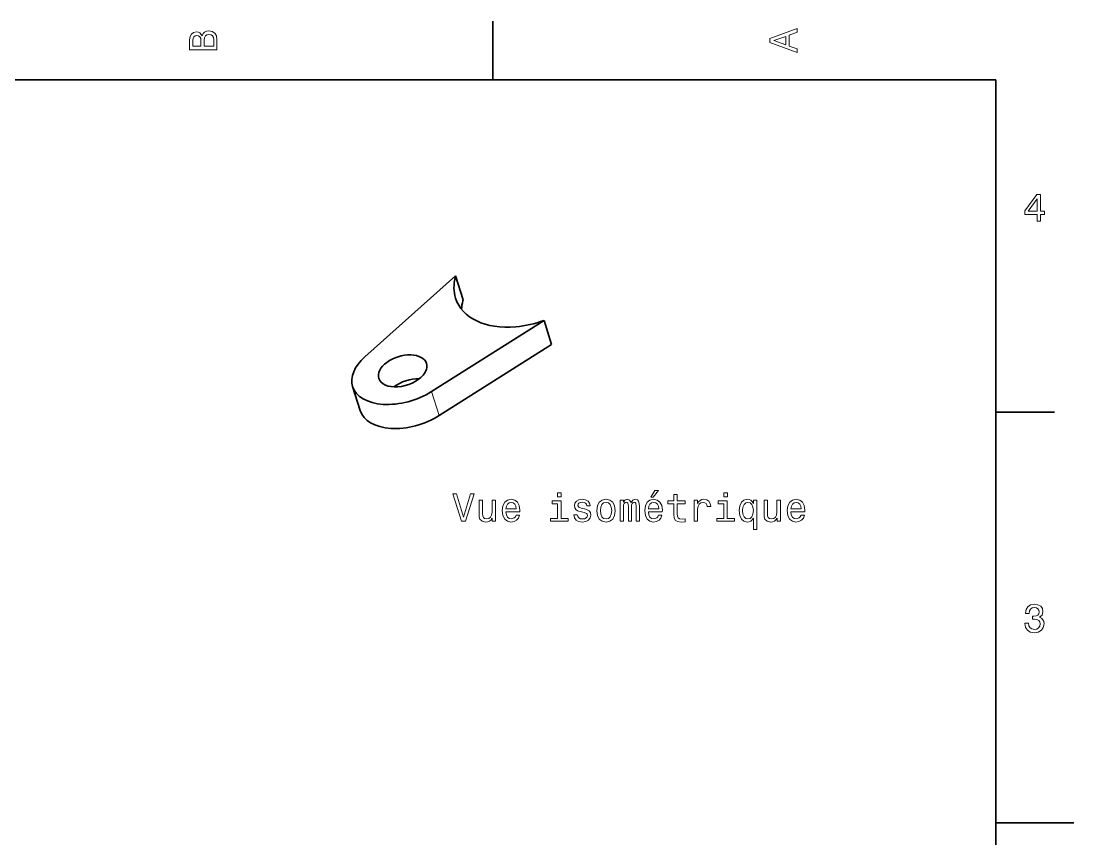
# Model space of a CAD drawing. Extents: x 0 to 297, y 0 to 210.
# Drawn here: x 162.4 to 297, y 103 to 207.5 of the extents above; entities that cross this region are included whole.
import ezdxf

# ---------------------------------------------------------------- set-up
doc = ezdxf.new("R2010")
doc.units = 0

msp = doc.modelspace()

# ---------------------------------------------------------------- linework, layer by layer
at = {"color": 7, "lineweight": 35, "ltscale": 0.1875}
for p, q in [((222.699997, 200), (222.699997, 207.5)), ((287, 157.5), (294.5, 157.5))]:
    msp.add_line(p, q, dxfattribs=at)
at = {"color": 7, "lineweight": 35}
for p, q in [((287, 200), (10, 200)), ((287, 10), (287, 200))]:
    msp.add_line(p, q, dxfattribs=at)
at = {"color": 7, "lineweight": 35, "ltscale": 0.388713}
msp.add_line((217.94339, 174.938187), (206.346725, 164.580856), dxfattribs=at)
at = {"color": 7, "lineweight": 35, "ltscale": 0.003362}
msp.add_line((217.94339, 174.938187), (217.908936, 174.808182), dxfattribs=at)
at = {"color": 7, "lineweight": 35, "ltscale": 0.08047}
for p, q in [((218.904648, 171.866272), (217.94339, 174.938187)), ((230.225861, 166.157227), (229.264603, 169.229156)), ((205.739105, 157.705994), (204.777847, 160.777924))]:
    msp.add_line(p, q, dxfattribs=at)
at = {"color": 7, "lineweight": 35, "ltscale": 0.003363}
msp.add_line((218.904648, 171.866272), (218.870193, 171.736252), dxfattribs=at)
at = {"color": 7, "lineweight": 35, "ltscale": 0.425601}
for p, q in [((214.873566, 160.134338), (229.264603, 169.229156)), ((215.834824, 157.062424), (230.225861, 166.157227))]:
    msp.add_line(p, q, dxfattribs=at)
at = {"color": 7, "lineweight": 13, "ltscale": 0.08047}
msp.add_line((215.834824, 157.062424), (214.873566, 160.134338), dxfattribs=at)
at = {"color": 7, "lineweight": 35, "ltscale": 0.25}
msp.add_line((287, 105), (297, 105), dxfattribs=at)
at = {"color": 7, "lineweight": 13}
for points in [[(185.542007, 205.630417), (185.249496, 205.983429), (185.052811, 206.074219), (184.81073, 206.104477), (184.432495, 206.03891), (184.160156, 205.842224), (183.993729, 205.524506), (183.933212, 205.080704), (183.933212, 203.835022), (187.433212, 203.835022), (187.433212, 205.151306), (187.36261, 205.620331), (187.155838, 205.968307), (186.828018, 206.185165), (186.384216, 206.260818), (186.08667, 206.215424), (185.839554, 206.094391), (185.65799, 205.897705)], [(261.633209, 203.466858), (261.633209, 203.930847), (260.604401, 204.298996), (260.604401, 205.695969), (261.633209, 206.064133), (261.633209, 206.538193), (258.128174, 205.257217), (258.128174, 204.742798)], [(185.385666, 204.984879), (185.385666, 204.298996), (184.351807, 204.298996), (184.351807, 205.025223), (184.382065, 205.297562), (184.472839, 205.489197), (184.629181, 205.605194), (184.86116, 205.645538), (185.093155, 205.600143), (185.254532, 205.479111), (185.355408, 205.272339)], [(187.014618, 205.095825), (187.014618, 204.298996), (185.809296, 204.298996), (185.809296, 205.050446), (185.844589, 205.368164), (185.9505, 205.595108), (186.132065, 205.731277), (186.394302, 205.776657), (186.671692, 205.731277), (186.863327, 205.605194), (186.979324, 205.393372)], [(260.17572, 204.460388), (258.632477, 205), (260.17572, 205.539627)], [(292.277374, 181.916794), (292.731262, 181.916794), (292.731262, 182.784225), (293.23056, 182.784225), (293.23056, 183.187683), (292.731262, 183.187683), (292.731262, 185.341141), (292.272339, 185.341141), (290.739197, 183.228027), (290.739197, 182.784225), (292.277374, 182.784225)], [(291.162842, 183.187683), (292.277374, 184.756134), (292.277374, 183.187683)], [(219.842712, 147.064026), (218.965179, 144.083466), (218.062454, 147.064026), (217.583344, 147.064026), (218.713028, 143.558975), (219.217346, 143.558975), (220.321808, 147.064026)], [(231.437088, 147.180008), (230.968063, 147.180008), (230.968063, 146.67569), (231.437088, 146.67569)], [(242.905396, 146.635345), (243.202942, 146.635345), (243.903946, 147.492691), (243.409714, 147.492691)], [(245.840546, 145.798172), (245.840546, 144.441544), (245.870804, 144.002777), (246.012024, 143.70018), (246.294434, 143.523666), (246.773544, 143.46315), (247.298035, 143.488373), (247.298035, 143.871658), (246.914749, 143.8414), (246.566772, 143.881744), (246.380173, 144.007828), (246.299484, 144.219635), (246.284348, 144.517181), (246.284348, 145.798172), (247.298035, 145.798172), (247.298035, 146.176407), (246.284348, 146.176407), (246.284348, 146.968201), (245.840546, 146.968201), (245.840546, 146.176407), (245.073975, 146.176407), (245.073975, 145.798172)], [(252.68924, 147.180008), (252.22023, 147.180008), (252.22023, 146.67569), (252.68924, 146.67569)], [(223.045151, 146.267181), (222.601349, 146.267181), (222.601349, 144.703781), (222.550919, 144.340683), (222.404663, 144.07843), (222.177719, 143.917038), (221.880173, 143.866608), (221.643143, 143.906952), (221.491837, 144.028), (221.406113, 144.234772), (221.385941, 144.527267), (221.385941, 146.267181), (220.942139, 146.267181), (220.942139, 144.486923), (220.95726, 144.12886), (221.053085, 143.831314), (221.345596, 143.558975), (221.814606, 143.46315), (222.066772, 143.498459), (222.28363, 143.589233), (222.47023, 143.745575), (222.621521, 143.972519), (222.621521, 143.558975), (223.045151, 143.558975)], [(224.381607, 144.784485), (226.15683, 144.784485), (226.161865, 144.991257), (226.081177, 145.571228), (225.859283, 146.004944), (225.506256, 146.267181), (225.037231, 146.363007), (224.578293, 146.262146), (224.225266, 145.979721), (223.998322, 145.520798), (223.917633, 144.915604), (223.993286, 144.295288), (224.22023, 143.8414), (224.568207, 143.558975), (225.022095, 143.46315), (225.415466, 143.528717), (225.738235, 143.70018), (225.975266, 143.972519), (226.111435, 144.335632), (225.672684, 144.335632), (225.581894, 144.133896), (225.450775, 143.982605), (225.077576, 143.861572), (224.790115, 143.917038), (224.573257, 144.093552), (224.432037, 144.381027), (224.381607, 144.769348)], [(224.381607, 145.157684), (224.437088, 145.505661), (224.573257, 145.762863), (224.780029, 145.919205), (225.052368, 145.974686), (225.319656, 145.919205), (225.526428, 145.762863), (225.652512, 145.505661), (225.697891, 145.157684)], [(231.421951, 143.932175), (231.421951, 146.176407), (230.282196, 146.176407), (230.282196, 145.798172), (230.978149, 145.798172), (230.978149, 143.932175), (230.070374, 143.932175), (230.070374, 143.558975), (232.339828, 143.558975), (232.339828, 143.932175)], [(234.427719, 145.137512), (233.999054, 145.238373), (233.68132, 145.35437), (233.575409, 145.5914), (233.605682, 145.757828), (233.711578, 145.87886), (233.883057, 145.954514), (234.130173, 145.984772), (234.367203, 145.954514), (234.553802, 145.863724), (234.674835, 145.72757), (234.725281, 145.546005), (235.158997, 145.546005), (235.158997, 145.556091), (235.083344, 145.883896), (234.876572, 146.141113), (234.553802, 146.30249), (234.130173, 146.363007), (233.701492, 146.30249), (233.388824, 146.136063), (233.192139, 145.888947), (233.131607, 145.576263), (233.177002, 145.273666), (233.318207, 145.061859), (233.550201, 144.910553), (233.888092, 144.804657), (234.382339, 144.683609), (234.684921, 144.557541), (234.765625, 144.456665), (234.795883, 144.305374), (234.750488, 144.118774), (234.629456, 143.97757), (234.43277, 143.88678), (234.170517, 143.856522), (233.893143, 143.88678), (233.691406, 143.992691), (233.555237, 144.164169), (233.499771, 144.401199), (233.071091, 144.401199), (233.141693, 143.997742), (233.348465, 143.705231), (233.676285, 143.528717), (234.130173, 143.46315), (234.604233, 143.528717), (234.952209, 143.705231), (235.164032, 143.987656), (235.239685, 144.355804), (235.184204, 144.673523), (235.027863, 144.890381), (234.77066, 145.031601)], [(236.006256, 144.910553), (236.086945, 144.295288), (236.318939, 143.8414), (236.687088, 143.558975), (237.18132, 143.46315), (237.670517, 143.558975), (238.038666, 143.836349), (238.27066, 144.290237), (238.3564, 144.910553), (238.27066, 145.525833), (238.038666, 145.984772), (237.670517, 146.262146), (237.18132, 146.363007), (236.687088, 146.262146), (236.318939, 145.979721), (236.086945, 145.525833)], [(236.460144, 144.915604), (236.505524, 145.369492), (236.646744, 145.697296), (236.873688, 145.899033), (237.18132, 145.969635), (237.483917, 145.899033), (237.710861, 145.702347), (237.852081, 145.369492), (237.902512, 144.915604), (237.852081, 144.456665), (237.710861, 144.12381), (237.483917, 143.922089), (237.18132, 143.856522), (236.873688, 143.922089), (236.646744, 144.12381), (236.505524, 144.456665)], [(238.996887, 143.558975), (239.405396, 143.558975), (239.405396, 145.369492), (239.430603, 145.64183), (239.506256, 145.838516), (239.622253, 145.954514), (239.773544, 145.999893), (239.894577, 145.959549), (239.975281, 145.858688), (240.015625, 145.68721), (240.030746, 145.460266), (240.030746, 143.558975), (240.414032, 143.558975), (240.414032, 145.369492), (240.439255, 145.63678), (240.514893, 145.833466), (240.635941, 145.954514), (240.787231, 145.999893), (240.908264, 145.959549), (240.988968, 145.858688), (241.039398, 145.460266), (241.039398, 143.558975), (241.447891, 143.558975), (241.447891, 145.430008), (241.422684, 145.818344), (241.34198, 146.115891), (241.180603, 146.297455), (240.918365, 146.363007), (240.610718, 146.262146), (240.373688, 145.969635), (240.187088, 146.257095), (239.874405, 146.363007), (239.586945, 146.262146), (239.390259, 145.979721), (239.390259, 146.267181), (238.996887, 146.267181)], [(242.597748, 144.784485), (244.372971, 144.784485), (244.378006, 144.991257), (244.297318, 145.571228), (244.075409, 146.004944), (243.722397, 146.267181), (243.253372, 146.363007), (242.794434, 146.262146), (242.441406, 145.979721), (242.214462, 145.520798), (242.133774, 144.915604), (242.209427, 144.295288), (242.436371, 143.8414), (242.784348, 143.558975), (243.238235, 143.46315), (243.631607, 143.528717), (243.954376, 143.70018), (244.191406, 143.972519), (244.327576, 144.335632), (243.888824, 144.335632), (243.798035, 144.133896), (243.666916, 143.982605), (243.293716, 143.861572), (243.006256, 143.917038), (242.789398, 144.093552), (242.648178, 144.381027), (242.597748, 144.769348)], [(242.597748, 145.157684), (242.653229, 145.505661), (242.789398, 145.762863), (242.99617, 145.919205), (243.268494, 145.974686), (243.535797, 145.919205), (243.742569, 145.762863), (243.868652, 145.505661), (243.914032, 145.157684)], [(248.447891, 143.558975), (248.891693, 143.558975), (248.891693, 145.107239), (248.937088, 145.480438), (249.073257, 145.747742), (249.295151, 145.909119), (249.592712, 145.9646), (249.814606, 145.929291), (249.981033, 145.82843), (250.081894, 145.656952), (250.117203, 145.424973), (250.56604, 145.424973), (250.505524, 145.833466), (250.339111, 146.125977), (250.061722, 146.30249), (249.683487, 146.363007), (249.426285, 146.322662), (249.204376, 146.221802), (249.00769, 146.050323), (248.851349, 145.818344), (248.851349, 146.267181), (248.447891, 146.267181)], [(252.674118, 143.932175), (252.674118, 146.176407), (251.534348, 146.176407), (251.534348, 145.798172), (252.230316, 145.798172), (252.230316, 143.932175), (251.32254, 143.932175), (251.32254, 143.558975), (253.59198, 143.558975), (253.59198, 143.932175)], [(256.017761, 145.848602), (255.861435, 146.075546), (255.684921, 146.236923), (255.478149, 146.327713), (255.241119, 146.363007), (254.812439, 146.262146), (254.479584, 145.979721), (254.262726, 145.525833), (254.187088, 144.915604), (254.262726, 144.300323), (254.479584, 143.846436), (254.812439, 143.558975), (255.241119, 143.46315), (255.478149, 143.493408), (255.679886, 143.579147), (255.856384, 143.735489), (256.017761, 143.972519), (256.017761, 142.509979), (256.461578, 142.509979), (256.461578, 146.267181), (256.017761, 146.267181)], [(254.640976, 144.915604), (254.686371, 145.364456), (254.827576, 145.692261), (255.039398, 145.893982), (255.316772, 145.9646), (255.609283, 145.893982), (255.831177, 145.697296), (255.962296, 145.369492), (256.012726, 144.915604), (255.962296, 144.456665), (255.831177, 144.12886), (255.609283, 143.927124), (255.316772, 143.861572), (255.039398, 143.927124), (254.827576, 144.12886), (254.686371, 144.461716)], [(259.477417, 146.267181), (259.03363, 146.267181), (259.03363, 144.703781), (258.983185, 144.340683), (258.836945, 144.07843), (258.609985, 143.917038), (258.312439, 143.866608), (258.075409, 143.906952), (257.924103, 144.028), (257.838379, 144.234772), (257.818207, 144.527267), (257.818207, 146.267181), (257.37439, 146.267181), (257.37439, 144.486923), (257.389526, 144.12886), (257.485352, 143.831314), (257.777863, 143.558975), (258.246887, 143.46315), (258.499054, 143.498459), (258.715912, 143.589233), (258.902496, 143.745575), (259.053802, 143.972519), (259.053802, 143.558975), (259.477417, 143.558975)], [(260.813873, 144.784485), (262.589111, 144.784485), (262.594147, 144.991257), (262.513458, 145.571228), (262.291565, 146.004944), (261.938538, 146.267181), (261.469513, 146.363007), (261.010559, 146.262146), (260.657532, 145.979721), (260.430603, 145.520798), (260.349915, 144.915604), (260.425568, 144.295288), (260.652496, 143.8414), (261.000488, 143.558975), (261.454376, 143.46315), (261.847748, 143.528717), (262.170502, 143.70018), (262.407532, 143.972519), (262.543701, 144.335632), (262.10495, 144.335632), (262.01416, 144.133896), (261.883057, 143.982605), (261.509857, 143.861572), (261.222382, 143.917038), (261.005524, 144.093552), (260.864319, 144.381027), (260.813873, 144.769348)], [(260.813873, 145.157684), (260.869354, 145.505661), (261.005524, 145.762863), (261.212311, 145.919205), (261.484619, 145.974686), (261.751923, 145.919205), (261.95871, 145.762863), (262.084778, 145.505661), (262.130157, 145.157684)], [(290.729126, 130.51622), (290.729126, 130.480911), (290.809814, 129.996765), (291.046844, 129.633652), (291.420044, 129.401657), (291.914276, 129.315933), (292.438782, 129.401657), (292.832153, 129.623566), (293.08429, 129.976593), (293.175079, 130.430481), (293.134735, 130.728027), (293.023773, 130.970108), (292.842224, 131.156708), (292.600159, 131.292877), (292.927948, 131.565216), (293.043945, 131.998932), (292.968292, 132.392303), (292.751434, 132.68985), (292.398407, 132.87645), (291.914276, 132.942017), (291.460388, 132.861313), (291.112396, 132.63942), (290.885468, 132.286392), (290.809814, 131.817368), (290.809814, 131.782074), (291.258636, 131.782074), (291.299011, 132.104828), (291.430115, 132.336823), (291.641937, 132.478027), (291.939484, 132.528473), (292.201721, 132.488113), (292.393372, 132.382217), (292.509369, 132.210739), (292.554749, 131.97876), (292.509369, 131.731628), (292.388336, 131.565216), (292.176514, 131.46434), (291.889069, 131.434082), (291.692383, 131.439133), (291.692383, 131.04071), (291.939484, 131.050797), (292.257202, 131.005417), (292.494232, 130.884369), (292.635468, 130.687683), (292.685883, 130.430481), (292.630402, 130.13797), (292.484161, 129.921112), (292.252167, 129.784943), (291.944519, 129.739563), (291.626801, 129.789993), (291.394806, 129.941284), (291.248566, 130.183365), (291.193085, 130.51622)]]:
    msp.add_lwpolyline(points, close=True, dxfattribs=at)
at = {"color": 7, "lineweight": 35}
msp.add_arc((224.311646, 170.338287), 5.617983, 165.59168, 176.780691, dxfattribs=at)
for centre, major_axis, ratio, start_param, end_param in [((227.4599, 175.656433), (9.375107, 3.967941), 0.652076, 2.6825228215, 3.0781490068), ((227.479584, 175.66275), (9.39537, 3.9729), 0.651372, 3.0784308814, 4.2540590861), ((227.480103, 175.641998), (9.384109, 3.958771), 0.650492, 4.2546748147, 4.6289911355), ((211.172134, 162.778687), (6.394257, 2.00087), 0.593677, 2.2230992968, 3.1415664686), ((211.172134, 162.778687), (3.05397, 0.955643), 0.593677, 6.2831764636, 9.4247691172), ((211.172134, 162.778687), (3.05397, 0.955643), 0.593677, 5.5262084118, 6.2831764636), ((211.172134, 162.778687), (3.05397, 0.955643), 0.593677, 3.14158381, 5.5262084118), ((212.133392, 159.706757), (3.05397, 0.955643), 0.593677, 1.0102945893, 2.1309650833), ((211.172134, 162.778687), (6.394257, 2.00087), 0.593677, 3.1415664686, 5.1341591143), ((212.133392, 159.706757), (6.394257, 2.00087), 0.593677, 3.1415664686, 5.1341591143)]:
    msp.add_ellipse(centre, major_axis=major_axis, ratio=ratio, start_param=start_param, end_param=end_param, dxfattribs=at)

doc.saveas('drawing.dxf')
